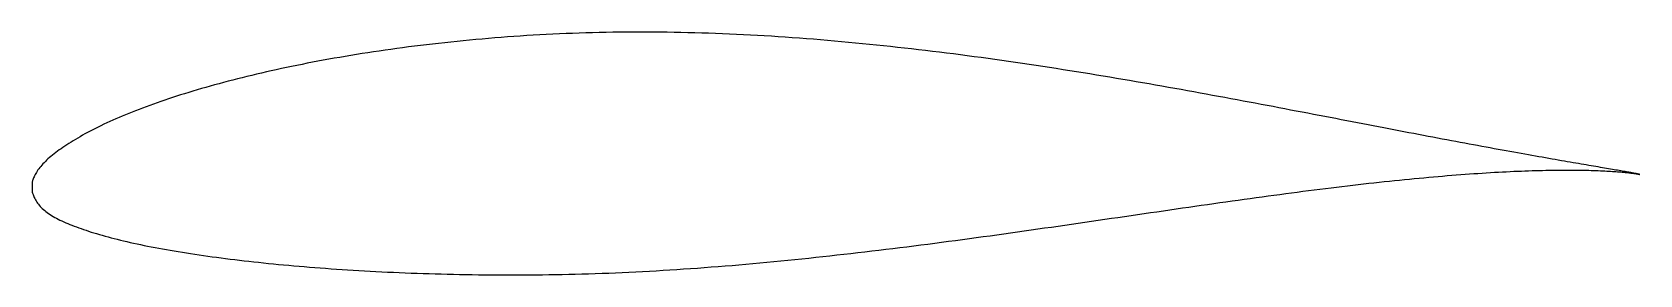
# Model space of a CAD drawing. Header units: metres. Extents: x -15.1 to 30.7, y -2.5 to 4.4.
import ezdxf

# ---------------------------------------------------------------- set-up
doc = ezdxf.new("R2010")
doc.units = ezdxf.units.M

msp = doc.modelspace()

# ---------------------------------------------------------------- linework, layer by layer
msp.add_lwpolyline([(30.73, 0.344), (30.729, 0.344), (30.726, 0.345), (30.722, 0.346), (30.716, 0.347), (30.708, 0.349), (30.698, 0.352), (30.687, 0.354), (30.674, 0.357), (30.659, 0.36), (30.642, 0.364), (30.624, 0.368), (30.604, 0.372), (30.582, 0.376), (30.558, 0.38), (30.533, 0.385), (30.506, 0.39), (30.477, 0.396), (30.447, 0.401), (30.415, 0.407), (30.381, 0.413), (30.345, 0.419), (30.308, 0.426), (30.268, 0.433), (30.228, 0.44), (30.185, 0.448), (30.141, 0.455), (30.095, 0.463), (30.047, 0.471), (29.998, 0.48), (29.947, 0.489), (29.894, 0.498), (29.84, 0.507), (29.783, 0.517), (29.726, 0.526), (29.666, 0.537), (29.605, 0.547), (29.542, 0.558), (29.478, 0.569), (29.412, 0.58), (29.344, 0.591), (29.274, 0.603), (29.203, 0.615), (29.131, 0.628), (29.056, 0.641), (28.981, 0.653), (28.903, 0.667), (28.824, 0.68), (28.743, 0.694), (28.661, 0.709), (28.577, 0.723), (28.491, 0.738), (28.404, 0.753), (28.315, 0.769), (28.225, 0.784), (28.133, 0.8), (28.04, 0.817), (27.945, 0.834), (27.849, 0.851), (27.751, 0.868), (27.651, 0.886), (27.55, 0.904), (27.447, 0.922), (27.343, 0.941), (27.238, 0.96), (27.131, 0.979), (27.022, 0.999), (26.912, 1.019), (26.801, 1.039), (26.688, 1.06), (26.574, 1.081), (26.458, 1.102), (26.341, 1.124), (26.222, 1.146), (26.102, 1.168), (25.981, 1.191), (25.858, 1.213), (25.734, 1.237), (25.608, 1.26), (25.481, 1.284), (25.353, 1.308), (25.224, 1.332), (25.093, 1.357), (24.96, 1.382), (24.827, 1.407), (24.692, 1.433), (24.556, 1.459), (24.418, 1.485), (24.28, 1.512), (24.14, 1.538), (23.998, 1.565), (23.856, 1.592), (23.712, 1.62), (23.567, 1.648), (23.421, 1.676), (23.274, 1.704), (23.126, 1.732), (22.976, 1.761), (22.825, 1.79), (22.673, 1.819), (22.52, 1.849), (22.366, 1.879), (22.211, 1.909), (22.054, 1.939), (21.897, 1.969), (21.738, 1.999), (21.578, 2.03), (21.418, 2.061), (21.256, 2.092), (21.093, 2.124), (20.929, 2.155), (20.765, 2.186), (20.599, 2.218), (20.432, 2.25), (20.264, 2.282), (20.096, 2.314), (19.926, 2.346), (19.755, 2.378), (19.584, 2.411), (19.411, 2.443), (19.238, 2.475), (19.064, 2.508), (18.889, 2.54), (18.713, 2.573), (18.537, 2.605), (18.359, 2.638), (18.181, 2.671), (18.002, 2.703), (17.822, 2.736), (17.641, 2.769), (17.46, 2.801), (17.278, 2.834), (17.095, 2.866), (16.911, 2.898), (16.727, 2.931), (16.542, 2.963), (16.356, 2.995), (16.17, 3.027), (15.983, 3.059), (15.796, 3.091), (15.608, 3.123), (15.419, 3.154), (15.23, 3.185), (15.04, 3.216), (14.849, 3.247), (14.658, 3.278), (14.467, 3.309), (14.275, 3.339), (14.082, 3.37), (13.889, 3.399), (13.696, 3.429), (13.502, 3.458), (13.308, 3.488), (13.113, 3.516), (12.918, 3.545), (12.722, 3.573), (12.526, 3.601), (12.33, 3.629), (12.134, 3.656), (11.937, 3.683), (11.739, 3.709), (11.542, 3.736), (11.344, 3.762), (11.146, 3.787), (10.948, 3.812), (10.749, 3.837), (10.55, 3.861), (10.351, 3.885), (10.152, 3.909), (9.952, 3.932), (9.753, 3.955), (9.553, 3.977), (9.353, 3.999), (9.153, 4.02), (8.953, 4.041), (8.753, 4.061), (8.553, 4.081), (8.353, 4.1), (8.152, 4.119), (7.952, 4.138), (7.752, 4.156), (7.551, 4.173), (7.351, 4.19), (7.151, 4.206), (6.95, 4.222), (6.75, 4.237), (6.55, 4.251), (6.35, 4.265), (6.15, 4.279), (5.951, 4.292), (5.751, 4.304), (5.552, 4.315), (5.352, 4.326), (5.153, 4.337), (4.954, 4.346), (4.756, 4.355), (4.557, 4.364), (4.359, 4.372), (4.161, 4.379), (3.964, 4.385), (3.766, 4.391), (3.569, 4.396), (3.373, 4.4), (3.176, 4.404), (2.98, 4.407), (2.785, 4.41), (2.589, 4.411), (2.395, 4.412), (2.2, 4.413), (2.006, 4.412), (1.813, 4.411), (1.62, 4.409), (1.427, 4.407), (1.235, 4.404), (1.043, 4.4), (0.852, 4.395), (0.662, 4.39), (0.472, 4.384), (0.282, 4.377), (0.093, 4.37), (-0.095, 4.362), (-0.283, 4.353), (-0.47, 4.344), (-0.656, 4.334), (-0.842, 4.323), (-1.027, 4.312), (-1.212, 4.3), (-1.395, 4.287), (-1.578, 4.274), (-1.761, 4.26), (-1.942, 4.246), (-2.123, 4.231), (-2.303, 4.215), (-2.483, 4.199), (-2.661, 4.182), (-2.839, 4.165), (-3.016, 4.147), (-3.192, 4.129), (-3.367, 4.11), (-3.542, 4.091), (-3.715, 4.071), (-3.888, 4.051), (-4.06, 4.03), (-4.231, 4.009), (-4.4, 3.987), (-4.57, 3.965), (-4.738, 3.942), (-4.905, 3.919), (-5.071, 3.895), (-5.236, 3.871), (-5.4, 3.847), (-5.563, 3.822), (-5.726, 3.797), (-5.887, 3.771), (-6.047, 3.745), (-6.206, 3.718), (-6.364, 3.691), (-6.521, 3.664), (-6.676, 3.636), (-6.831, 3.608), (-6.985, 3.579), (-7.137, 3.551), (-7.288, 3.521), (-7.439, 3.491), (-7.587, 3.461), (-7.735, 3.431), (-7.882, 3.4), (-8.027, 3.369), (-8.172, 3.338), (-8.315, 3.306), (-8.456, 3.274), (-8.597, 3.242), (-8.736, 3.209), (-8.874, 3.176), (-9.011, 3.143), (-9.147, 3.109), (-9.281, 3.076), (-9.414, 3.042), (-9.545, 3.008), (-9.675, 2.973), (-9.804, 2.938), (-9.932, 2.903), (-10.058, 2.868), (-10.183, 2.833), (-10.307, 2.797), (-10.429, 2.761), (-10.55, 2.725), (-10.669, 2.689), (-10.787, 2.653), (-10.903, 2.616), (-11.018, 2.58), (-11.132, 2.543), (-11.244, 2.506), (-11.355, 2.468), (-11.464, 2.431), (-11.572, 2.393), (-11.679, 2.356), (-11.784, 2.318), (-11.887, 2.28), (-11.989, 2.242), (-12.089, 2.204), (-12.188, 2.166), (-12.286, 2.127), (-12.381, 2.089), (-12.476, 2.05), (-12.568, 2.011), (-12.66, 1.972), (-12.749, 1.934), (-12.837, 1.895), (-12.924, 1.855), (-13.009, 1.816), (-13.092, 1.777), (-13.174, 1.738), (-13.254, 1.698), (-13.333, 1.659), (-13.41, 1.62), (-13.485, 1.58), (-13.559, 1.541), (-13.631, 1.502), (-13.701, 1.463), (-13.77, 1.424), (-13.837, 1.385), (-13.903, 1.347), (-13.967, 1.308), (-14.029, 1.27), (-14.09, 1.232), (-14.149, 1.194), (-14.206, 1.156), (-14.262, 1.119), (-14.315, 1.081), (-14.368, 1.044), (-14.418, 1.007), (-14.467, 0.971), (-14.514, 0.934), (-14.56, 0.898), (-14.603, 0.861), (-14.646, 0.825), (-14.686, 0.789), (-14.725, 0.753), (-14.761, 0.717), (-14.797, 0.681), (-14.83, 0.646), (-14.862, 0.611), (-14.892, 0.575), (-14.92, 0.541), (-14.947, 0.506), (-14.972, 0.472), (-14.995, 0.438), (-15.016, 0.404), (-15.036, 0.371), (-15.054, 0.339), (-15.07, 0.307), (-15.085, 0.277), (-15.097, 0.247), (-15.109, 0.219), (-15.118, 0.193), (-15.125, 0.17), (-15.131, 0.15), (-15.136, 0.134), (-15.138, 0.124), (-15.136, -0.169), (-15.135, -0.172), (-15.132, -0.178), (-15.128, -0.19), (-15.121, -0.206), (-15.113, -0.229), (-15.103, -0.256), (-15.092, -0.285), (-15.078, -0.315), (-15.063, -0.347), (-15.046, -0.379), (-15.027, -0.411), (-15.007, -0.443), (-14.985, -0.475), (-14.961, -0.506), (-14.935, -0.537), (-14.908, -0.568), (-14.879, -0.599), (-14.848, -0.629), (-14.816, -0.658), (-14.781, -0.688), (-14.745, -0.717), (-14.708, -0.745), (-14.668, -0.773), (-14.627, -0.801), (-14.585, -0.828), (-14.54, -0.855), (-14.494, -0.882), (-14.446, -0.908), (-14.397, -0.934), (-14.345, -0.959), (-14.292, -0.985), (-14.238, -1.01), (-14.181, -1.035), (-14.123, -1.059), (-14.064, -1.084), (-14.003, -1.108), (-13.94, -1.132), (-13.875, -1.156), (-13.809, -1.18), (-13.741, -1.204), (-13.671, -1.228), (-13.6, -1.252), (-13.527, -1.276), (-13.453, -1.3), (-13.377, -1.323), (-13.299, -1.347), (-13.22, -1.37), (-13.139, -1.394), (-13.057, -1.417), (-12.973, -1.44), (-12.887, -1.463), (-12.8, -1.486), (-12.711, -1.508), (-12.621, -1.531), (-12.529, -1.553), (-12.435, -1.575), (-12.34, -1.597), (-12.244, -1.618), (-12.146, -1.639), (-12.046, -1.661), (-11.945, -1.681), (-11.843, -1.702), (-11.738, -1.723), (-11.633, -1.743), (-11.526, -1.763), (-11.417, -1.783), (-11.307, -1.802), (-11.196, -1.822), (-11.083, -1.841), (-10.969, -1.86), (-10.853, -1.879), (-10.736, -1.897), (-10.617, -1.916), (-10.497, -1.934), (-10.376, -1.952), (-10.253, -1.97), (-10.129, -1.987), (-10.004, -2.005), (-9.877, -2.022), (-9.749, -2.039), (-9.619, -2.056), (-9.488, -2.072), (-9.356, -2.088), (-9.223, -2.104), (-9.088, -2.12), (-8.952, -2.136), (-8.815, -2.151), (-8.676, -2.166), (-8.536, -2.181), (-8.395, -2.196), (-8.253, -2.21), (-8.109, -2.224), (-7.965, -2.238), (-7.819, -2.251), (-7.672, -2.264), (-7.523, -2.278), (-7.374, -2.29), (-7.223, -2.303), (-7.071, -2.315), (-6.919, -2.327), (-6.765, -2.338), (-6.609, -2.349), (-6.453, -2.36), (-6.296, -2.371), (-6.138, -2.381), (-5.978, -2.391), (-5.818, -2.401), (-5.656, -2.41), (-5.494, -2.419), (-5.33, -2.428), (-5.166, -2.436), (-5, -2.444), (-4.833, -2.451), (-4.666, -2.458), (-4.498, -2.465), (-4.328, -2.472), (-4.158, -2.478), (-3.987, -2.484), (-3.815, -2.489), (-3.642, -2.494), (-3.468, -2.499), (-3.293, -2.504), (-3.118, -2.508), (-2.941, -2.511), (-2.764, -2.515), (-2.586, -2.518), (-2.408, -2.52), (-2.228, -2.522), (-2.048, -2.524), (-1.867, -2.525), (-1.685, -2.525), (-1.502, -2.526), (-1.319, -2.526), (-1.135, -2.525), (-0.951, -2.524), (-0.766, -2.522), (-0.58, -2.52), (-0.393, -2.518), (-0.206, -2.515), (-0.018, -2.511), (0.17, -2.507), (0.359, -2.502), (0.548, -2.497), (0.738, -2.492), (0.929, -2.486), (1.12, -2.479), (1.312, -2.472), (1.504, -2.464), (1.696, -2.455), (1.889, -2.447), (2.083, -2.437), (2.277, -2.427), (2.471, -2.417), (2.666, -2.406), (2.861, -2.395), (3.056, -2.383), (3.252, -2.37), (3.448, -2.357), (3.645, -2.344), (3.841, -2.33), (4.039, -2.315), (4.236, -2.3), (4.434, -2.285), (4.631, -2.269), (4.83, -2.253), (5.028, -2.236), (5.226, -2.218), (5.425, -2.201), (5.624, -2.183), (5.823, -2.164), (6.023, -2.145), (6.222, -2.126), (6.421, -2.106), (6.621, -2.086), (6.821, -2.065), (7.021, -2.044), (7.22, -2.023), (7.42, -2.002), (7.62, -1.98), (7.82, -1.957), (8.02, -1.935), (8.22, -1.912), (8.42, -1.889), (8.619, -1.865), (8.819, -1.841), (9.019, -1.817), (9.218, -1.793), (9.418, -1.769), (9.617, -1.744), (9.816, -1.719), (10.015, -1.694), (10.214, -1.668), (10.413, -1.643), (10.611, -1.617), (10.81, -1.591), (11.008, -1.565), (11.205, -1.539), (11.403, -1.512), (11.6, -1.485), (11.797, -1.459), (11.994, -1.432), (12.19, -1.405), (12.386, -1.378), (12.582, -1.35), (12.777, -1.323), (12.972, -1.296), (13.167, -1.268), (13.361, -1.241), (13.554, -1.213), (13.748, -1.185), (13.94, -1.158), (14.133, -1.13), (14.324, -1.102), (14.516, -1.075), (14.707, -1.047), (14.897, -1.019), (15.087, -0.992), (15.276, -0.964), (15.465, -0.936), (15.653, -0.909), (15.84, -0.881), (16.027, -0.854), (16.213, -0.827), (16.399, -0.8), (16.584, -0.773), (16.768, -0.746), (16.952, -0.719), (17.135, -0.692), (17.317, -0.666), (17.498, -0.639), (17.679, -0.613), (17.859, -0.587), (18.038, -0.561), (18.217, -0.536), (18.394, -0.51), (18.571, -0.485), (18.747, -0.46), (18.922, -0.435), (19.097, -0.411), (19.27, -0.386), (19.443, -0.362), (19.615, -0.338), (19.785, -0.315), (19.955, -0.292), (20.124, -0.269), (20.292, -0.246), (20.46, -0.224), (20.626, -0.201), (20.791, -0.179), (20.955, -0.158), (21.118, -0.137), (21.281, -0.116), (21.442, -0.095), (21.602, -0.075), (21.761, -0.055), (21.919, -0.036), (22.076, -0.017), (22.232, 0.002), (22.387, 0.021), (22.54, 0.039), (22.693, 0.056), (22.844, 0.074), (22.995, 0.091), (23.144, 0.107), (23.292, 0.124), (23.439, 0.139), (23.584, 0.155), (23.729, 0.17), (23.872, 0.185), (24.014, 0.199), (24.155, 0.213), (24.294, 0.226), (24.432, 0.24), (24.569, 0.252), (24.705, 0.265), (24.839, 0.277), (24.973, 0.289), (25.104, 0.3), (25.235, 0.311), (25.364, 0.321), (25.492, 0.331), (25.619, 0.341), (25.744, 0.35), (25.868, 0.359), (25.99, 0.368), (26.111, 0.376), (26.231, 0.384), (26.349, 0.392), (26.466, 0.399), (26.581, 0.406), (26.695, 0.412), (26.808, 0.418), (26.919, 0.424), (27.029, 0.429), (27.137, 0.434), (27.244, 0.439), (27.349, 0.443), (27.453, 0.447), (27.555, 0.451), (27.656, 0.454), (27.755, 0.457), (27.853, 0.46), (27.949, 0.462), (28.044, 0.464), (28.137, 0.466), (28.229, 0.467), (28.319, 0.468), (28.407, 0.469), (28.494, 0.47), (28.58, 0.47), (28.663, 0.47), (28.746, 0.47), (28.826, 0.47), (28.905, 0.469), (28.983, 0.468), (29.058, 0.467), (29.133, 0.466), (29.205, 0.464), (29.276, 0.463), (29.345, 0.461), (29.413, 0.459), (29.479, 0.456), (29.543, 0.454), (29.606, 0.451), (29.667, 0.449), (29.727, 0.446), (29.784, 0.443), (29.84, 0.44), (29.895, 0.436), (29.947, 0.433), (29.998, 0.43), (30.048, 0.426), (30.095, 0.423), (30.141, 0.419), (30.185, 0.415), (30.228, 0.412), (30.269, 0.408), (30.308, 0.404), (30.345, 0.4), (30.381, 0.397), (30.415, 0.393), (30.447, 0.389), (30.477, 0.385), (30.506, 0.382), (30.533, 0.378), (30.559, 0.375), (30.582, 0.371), (30.604, 0.368), (30.624, 0.365), (30.642, 0.362), (30.659, 0.359), (30.674, 0.356), (30.687, 0.354), (30.698, 0.351), (30.708, 0.349), (30.716, 0.347), (30.722, 0.346), (30.726, 0.345), (30.729, 0.344), (30.73, 0.344)], close=True)

doc.saveas('drawing.dxf')
